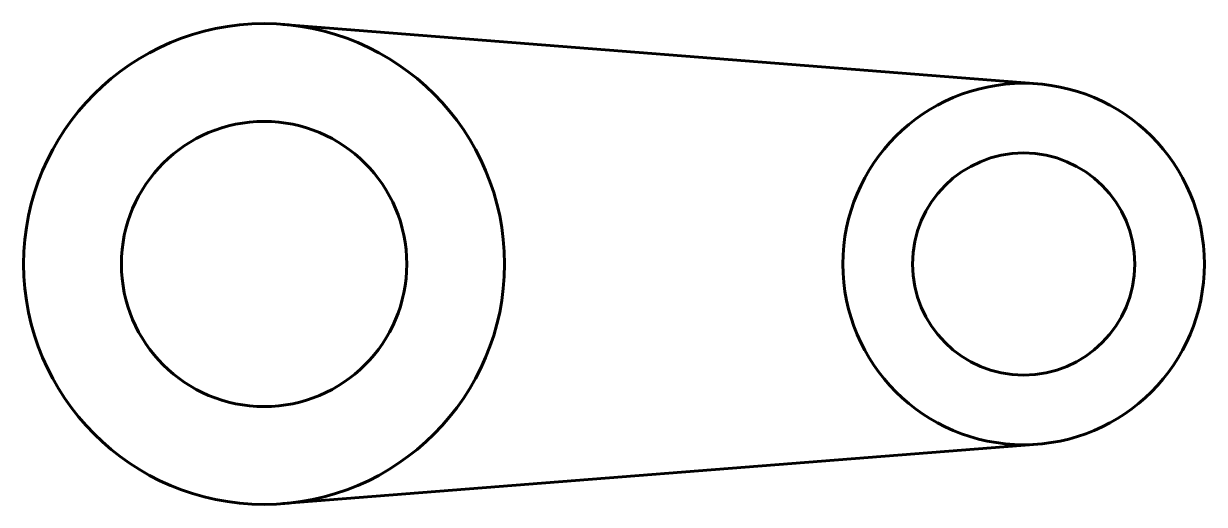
# Model space of a CAD drawing. Header units: millimetres. Extents: x 866 to 979, y 607 to 653.
import ezdxf

# ---------------------------------------------------------------- set-up
doc = ezdxf.new("R2010")
doc.units = ezdxf.units.MM

msp = doc.modelspace()

# ---------------------------------------------------------------- linework, layer by layer
at = {"lineweight": 60}
for p, q in [((890.73, 652.69), (962.68, 647.02)), ((890.73, 606.99), (962.68, 612.66))]:
    msp.add_line(p, q, dxfattribs=at)
for centre, radius in [((888.93, 629.84), 22.92), ((961.33, 629.84), 17.23), ((888.93, 629.84), 13.6), ((961.33, 629.84), 10.59)]:
    msp.add_circle(centre, radius, dxfattribs=at)

doc.saveas('drawing.dxf')
